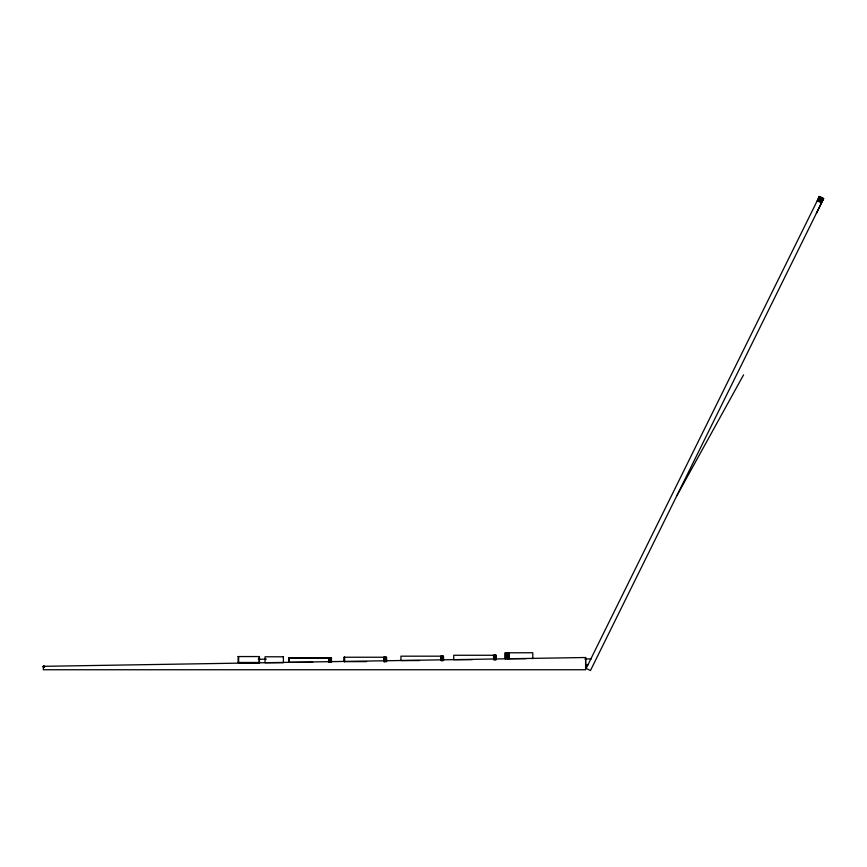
<?xml version="1.0" encoding="UTF-8"?>
<svg xmlns="http://www.w3.org/2000/svg" width="867" height="867" viewBox="0 0 867 867"><rect width="100%" height="100%" fill="white"/><g stroke="black" fill="none" stroke-linecap="round" stroke-linejoin="round"><path stroke-width="1.3" d="M440.794 659.863L440.794 656.59M585.626 668.132L585.626 657.511L43.35 666.322L43.35 669.747L585.626 669.747L585.626 657.511M344.026 661.445L344.177 660.437M819.326 196.538L823.628 198.63L590.46 670.527L586.168 668.403L819.358 196.473L823.628 198.63M816.378 213.304L821.623 202.694M676.802 495.816L743.572 374.869M44.466 666.528L43.35 666.42L44.466 666.344L44.466 667.189M584.922 658.996L591.359 658.887M585.626 664.881L588.075 664.837M43.35 666.344L44.466 666.344M331.465 662.421L331.465 658.031L288.776 657.955L289.025 662.345M238.078 656.557L259.461 656.557L259.461 662.475L238.078 662.475L238.165 656.557M344.026 657.24L386.617 657.24L386.617 661.629M288.776 657.955L328.626 657.955L328.864 662.421M289.914 658.031L290.499 658.031M507.498 658.692L507.498 652.775L507.412 658.692L526.117 658.671M258.247 659.202L266.288 659.202M472.32 659.657L453.734 659.657L453.734 655.268L496.314 655.268L496.314 659.657M419.541 660.556L400.944 660.556L400.944 656.178L443.536 656.178L443.536 660.556M366.6 661.629L344.026 661.629L344.177 657.24M288.776 662.345L312.684 662.345M240.3 663.103L259.547 663.103M43.35 666.669L44.466 666.669M43.35 666.831L44.466 666.831M43.35 667.016L44.466 667.016M384.905 660.546L385.479 660.773M819.261 196.668L823.552 198.781M819.174 196.842L823.444 199.009M819.001 197.199L823.292 199.323M818.816 197.578L823.108 199.692M818.589 198.012L822.891 200.136M818.35 198.51L822.642 200.635M818.08 199.052L822.382 201.166M817.516 200.19L821.808 202.314M817.234 200.776L821.526 202.889M532.793 658.671L532.793 652.753L505.136 652.808L505.136 658.725M509.178 652.764L509.178 658.682M508.777 652.753L508.777 658.671M507 652.775L507.097 658.703M506.263 652.786L506.263 658.714M505.775 652.808L505.775 658.725M505.526 652.818L505.526 658.736M505.418 652.808L505.418 658.725M495.826 655.268L495.826 659.657M495.653 655.268L495.675 659.657M495.263 655.268L495.263 659.657M495.187 655.268L495.187 659.657M495.014 655.268L495.014 659.657M494.764 655.268L494.764 659.657M494.623 655.268L494.623 659.657M494.212 655.268L494.136 659.657M493.962 655.268L493.962 659.657M493.572 655.268L493.572 659.657M443.037 656.178L443.037 660.556M442.874 656.178L442.896 660.556M442.235 656.178L442.235 660.556M441.986 656.178L441.986 660.556M441.823 656.178L441.845 660.556M441.422 656.178L441.422 660.556M441.346 656.178L441.346 660.556M441.184 656.178L441.184 660.556M440.935 656.178L440.935 660.556M386.118 657.24L386.118 661.629M385.956 657.24L385.978 661.629M385.555 657.24L385.479 661.629M384.905 657.24L384.926 661.629M384.265 657.24L384.265 661.629M384.016 657.24L384.016 661.629M383.875 657.24L383.875 661.629M344.589 657.24L344.589 661.629M344.427 657.24L344.427 661.629M330.977 658.031L330.977 662.421M330.815 658.031L330.826 662.421M330.414 658.031L330.338 662.421M330.175 658.031L330.175 662.421M329.926 658.031L329.774 662.421M329.362 658.031L329.287 662.421M329.124 658.031L329.124 662.421M328.626 657.955L328.626 662.345M289.025 657.999L289.025 662.421M259.135 656.557L259.135 662.475M238.642 656.557L238.642 662.475M283.379 656.785L265.053 656.785L265.053 662.713L283.379 662.713L283.379 656.785M442.473 660.556L442.473 656.178L442.398 660.556M384.504 661.629L384.504 657.24L384.428 661.629"/></g></svg>
